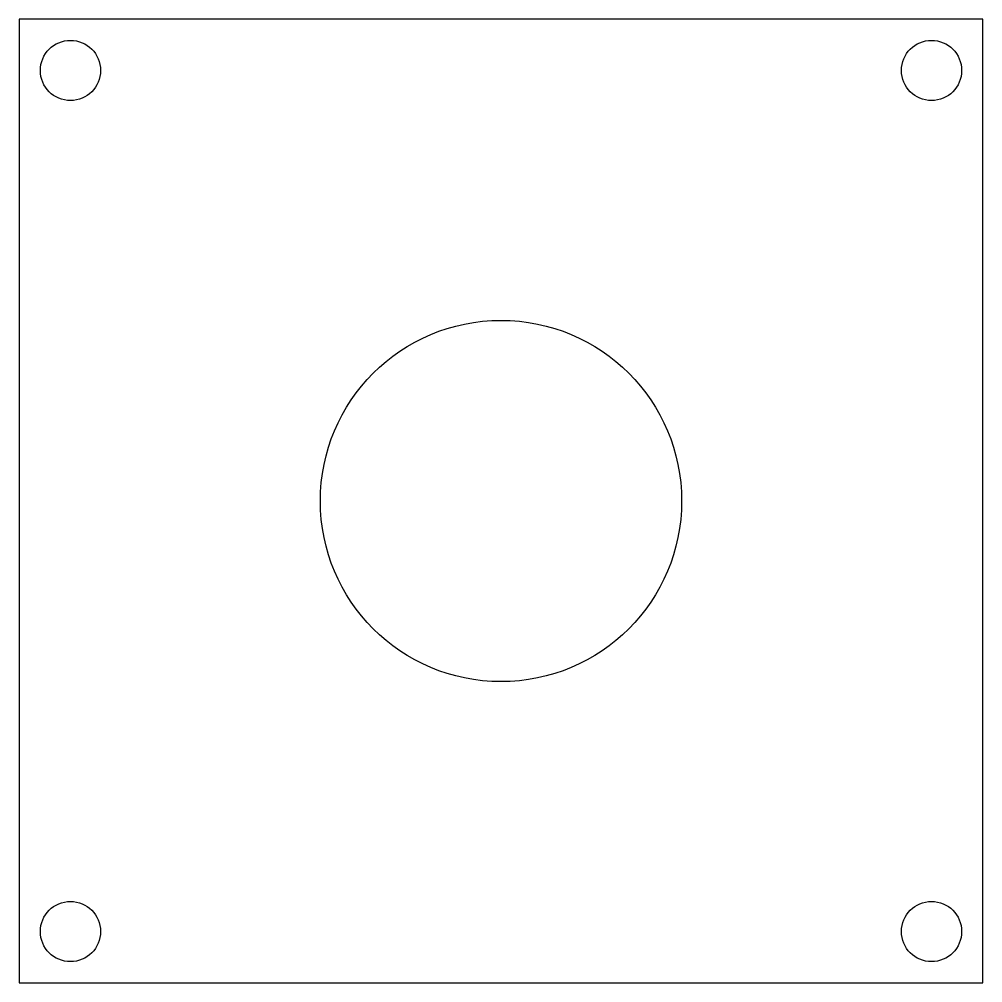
# Model space of a CAD drawing. Header units: millimetres. Extents: x -80 to 0, y 0 to 80.
import ezdxf

# ---------------------------------------------------------------- set-up
doc = ezdxf.new("R2010")
doc.units = ezdxf.units.MM
doc.layers.get('0').update_dxf_attribs({"linetype": 'CONTINUOUS'})

msp = doc.modelspace()

# ---------------------------------------------------------------- linework, layer by layer
msp.add_lwpolyline([(-80, 0), (0, 0), (0, 80), (-80, 80)], close=True)
for centre, radius in [((-75.75, 75.75), 2.5), ((-4.25, 75.75), 2.5), ((-40, 40), 15), ((-75.75, 4.25), 2.5), ((-4.25, 4.25), 2.5)]:
    msp.add_circle(centre, radius)

doc.saveas('drawing.dxf')
